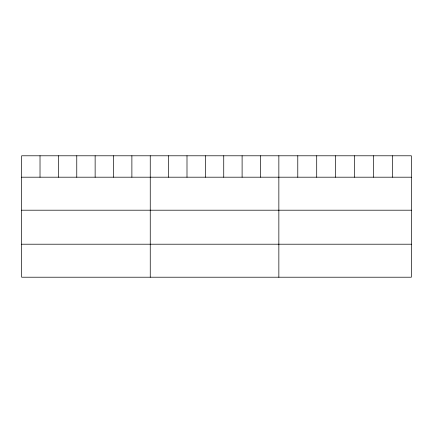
<?xml version="1.0" encoding="UTF-8"?>
<svg xmlns="http://www.w3.org/2000/svg" width="433" height="433" viewBox="0 0 433 433"><rect width="100%" height="100%" fill="white"/><g stroke="black" fill="none" stroke-linecap="round" stroke-linejoin="round"><path stroke-width="0.65" d="M411.35 177.194L411.35 277.212L21.65 277.212L21.65 155.788L411.35 155.788L411.35 177.194L21.65 177.194M21.65 210.2L411.35 210.2M21.65 244.207L411.35 244.207M392.422 155.788L392.422 177.194M373.495 155.788L373.495 177.194M354.567 155.788L354.567 177.194M335.635 155.788L335.635 177.194M316.707 155.788L316.707 177.194M297.78 155.788L297.78 177.194M278.852 155.788L278.852 277.212M260.482 155.788L260.482 177.194M242.107 155.788L242.107 177.194M223.737 155.788L223.737 177.194M205.366 155.788L205.366 177.194M186.996 155.788L186.996 177.194M168.621 155.788L168.621 177.194M150.251 155.788L150.251 277.212M131.881 155.788L131.881 177.194M113.506 155.788L113.506 177.194M95.136 155.788L95.136 177.194M76.765 155.788L76.765 177.194M58.395 155.788L58.395 177.194M40.02 155.788L40.02 177.194"/></g></svg>
